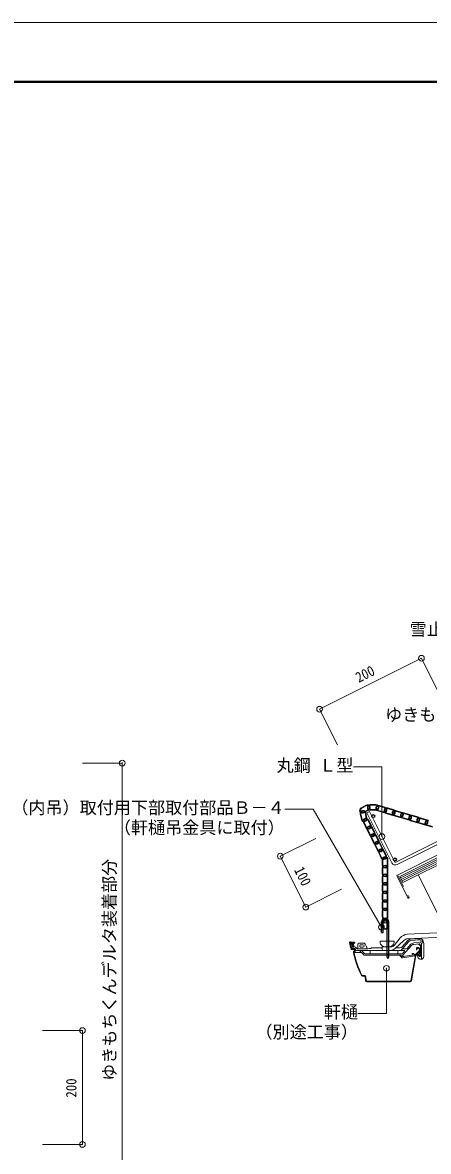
# Model space of a CAD drawing. Units: millimetres on the paper, with parts at other scales. Extents: x -210 to 210, y -148 to 150.
# Drawn here: x 11.8 to 83, y -48.3 to 149.9 of the extents above; entities that cross this region are included whole.
import ezdxf
from ezdxf.enums import TextEntityAlignment as Align

# ---------------------------------------------------------------- set-up
doc = ezdxf.new("R2010")
doc.units = ezdxf.units.MM
doc.header["$PDMODE"] = 32
doc.header["$PDSIZE"] = 1
for name, color, linetype, lineweight in [('0-0', 7, 'Continuous', 18), ('0-2', 5, 'Continuous', 9), ('0-4', 5, 'Continuous', 9), ('0-5', 6, 'Continuous', 9), ('0-7', 5, 'Continuous', 9), ('0-8', 2, 'Continuous', 25), ('0-9', 2, 'Continuous', 25), ('F-0_通り芯', 6, 'Continuous', 9)]:
    doc.layers.add(name, color=color, linetype=linetype, lineweight=lineweight)
doc.styles.add('ＭＳ ゴシック', font='')
doc.styles.get('ＭＳ ゴシック').set_extended_font_data('MS Gothic')

msp = doc.modelspace()

# ---------------------------------------------------------------- linework, layer by layer
at = {"layer": '0-0'}
for p, q in [((79.269, -10.193), (85.786, -9.852)), ((69.247, -11.535), (69.385, -11.535)), ((69.281, -11.751), (69.291, -11.791)), ((69.33, -11.69), (69.907, -11.69)), ((69.339, -11.83), (69.689, -11.83)), ((69.385, -11.585), (69.385, -11.535)), ((69.385, -11.585), (69.731, -11.585)), ((69.714, -11.823), (69.912, -11.708)), ((69.741, -11.565), (69.731, -11.585)), ((69.741, -11.565), (69.751, -11.585)), ((69.751, -11.585), (69.831, -11.585)), ((69.841, -11.565), (69.831, -11.585)), ((69.841, -11.565), (69.851, -11.585)), ((69.841, -11.871), (70.005, -11.776)), ((69.851, -11.585), (69.931, -11.585)), ((69.941, -11.565), (69.931, -11.585)), ((69.941, -11.565), (69.951, -11.585)), ((70.814, -11.729), (71.626, -11.729)), ((74.49, -11.431), (74.501, -11.647)), ((74.54, -11.378), (76.934, -11.378)), ((76.968, -12.156), (78.031, -10.828)), ((76.973, -11.647), (76.984, -11.431)), ((77.161, -12.689), (78.745, -11.233)), ((78.127, -13.009), (79.566, -11.447)), ((78.35, -12.398), (79.369, -11.292)), ((79.32, -10.991), (86.6, -10.61)), ((79.862, -11.052), (81.455, -10.926)), ((79.862, -11.303), (81.475, -11.176)), ((80.41, -11.711), (81.51, -11.624)), ((80.43, -11.96), (81.352, -11.888)), ((81.206, -10.946), (81.206, -11.197)), ((81.455, -10.926), (81.455, -11.177)), ((81.768, -11.787), (81.768, -14.562)), ((82.168, -11.814), (82.168, -14.072)), ((69.338, -11.996), (69.498, -12.691)), ((69.472, -12.388), (69.382, -12.002)), ((69.387, -11.935), (69.591, -11.935)), ((69.431, -11.94), (69.528, -11.94)), ((69.5, -12.835), (69.564, -12.835)), ((69.547, -12.73), (69.862, -12.73)), ((69.564, -12.835), (69.574, -12.855)), ((69.584, -12.835), (69.574, -12.855)), ((69.577, -11.979), (69.65, -12.293)), ((69.584, -12.835), (69.664, -12.835)), ((69.64, -11.974), (69.703, -12.247)), ((69.664, -12.835), (69.674, -12.855)), ((69.684, -12.835), (69.674, -12.855)), ((69.684, -12.835), (69.764, -12.835)), ((69.868, -12.37), (69.747, -12.37)), ((69.763, -12.285), (69.845, -12.266)), ((69.764, -12.62), (69.868, -12.62)), ((69.764, -12.835), (69.774, -12.855)), ((69.784, -12.835), (69.774, -12.855)), ((69.784, -12.835), (69.862, -12.835)), ((69.817, -11.925), (69.882, -12.206)), ((69.859, -13.16), (69.937, -13.115)), ((69.976, -13.213), (69.989, -13.206)), ((70.164, -13.409), (71.244, -13.409)), ((70.355, -13.009), (74.984, -13.009)), ((72.318, -12.759), (70.554, -12.759)), ((70.618, -11.929), (70.618, -12.518)), ((70.912, -13.056), (71.579, -13.764)), ((71.485, -12.029), (71.133, -12.029)), ((71.485, -12.459), (71.144, -12.459)), ((71.449, -13.262), (71.687, -13.514)), ((71.797, -13.859), (78.5, -13.859)), ((71.896, -11.898), (72.138, -12.397)), ((71.905, -13.609), (78.259, -13.609)), ((72.168, -12.609), (72.168, -12.528)), ((72.361, -12.752), (72.668, -12.659)), ((72.868, -12.659), (72.668, -12.659)), ((72.768, -13.009), (72.768, -13.609)), ((74.886, -12.559), (72.968, -12.559)), ((74.886, -12.418), (76.421, -12.418)), ((74.886, -12.418), (74.886, -12.868)), ((75.036, -13.018), (76.315, -13.018)), ((75.194, -12.378), (75.277, -12.378)), ((75.277, -12.384), (76.197, -12.384)), ((75.337, -12.418), (75.277, -12.384)), ((76.197, -12.384), (76.137, -12.418)), ((76.196, -12.378), (76.283, -12.378)), ((76.467, -13.009), (78.715, -13.009)), ((77.983, -12.559), (77.302, -12.559)), ((77.593, -13.009), (77.593, -13.609)), ((78.479, -13.512), (78.788, -13.177)), ((80.57, -13.812), (78.498, -14.109)), ((78.5, -13.859), (80.101, -12.12)), ((78.586, -12.759), (79.042, -12.759)), ((79.262, -12.662), (79.918, -11.951)), ((79.908, -18.357), (80.715, -13.785)), ((80.166, -13.819), (80.137, -13.621)), ((80.303, -13.547), (80.18, -13.565)), ((80.346, -13.561), (80.612, -13.826)), ((80.635, -13.903), (80.624, -13.837)), ((80.756, -13.705), (81.372, -13.089)), ((80.873, -12.886), (80.92, -12.617)), ((80.902, -13.805), (81.194, -13.805)), ((80.914, -12.943), (80.919, -12.944)), ((80.927, -13.683), (81.345, -13.265)), ((80.934, -13.7), (81.383, -13.7)), ((80.976, -12.904), (81.016, -12.681)), ((81.019, -12.535), (81.243, -12.535)), ((81.065, -12.64), (81.221, -12.64)), ((81.204, -13.854), (81.288, -13.998)), ((81.256, -12.654), (81.416, -12.814)), ((81.265, -13.834), (81.365, -13.934)), ((81.315, -12.565), (81.505, -12.755)), ((81.368, -11.992), (81.48, -12.104)), ((81.43, -12.849), (81.43, -12.948)), ((81.43, -13.3), (81.43, -13.652)), ((81.535, -12.827), (81.535, -13.863)), ((81.568, -12.087), (81.568, -13.972)), ((78.264, -14.109), (78.5, -14.109)), ((78.329, -14.309), (78.5, -14.309)), ((78.5, -14.309), (80.594, -13.961)), ((80.013, -18.371), (80.803, -13.887)), ((81.156, -14.262), (81.025, -13.943)), ((81.418, -14.072), (81.468, -14.072)), ((81.618, -14.572), (81.668, -14.572)), ((71.405, -17.535), (71.793, -17.535)), ((71.408, -17.43), (71.797, -17.43)), ((71.892, -17.625), (71.965, -18.356)), ((71.996, -17.61), (72.07, -18.35)), ((72.164, -18.536), (79.816, -18.536)), ((72.17, -18.44), (79.81, -18.44)), ((72.383, -18.536), (79.583, -18.536)), ((72.483, -18.436), (79.483, -18.436))]:
    msp.add_line(p, q, dxfattribs=at)
for centre, radius, start, end in [((69.247, -11.635), 0.1, 89.99998, 190.81805), ((83.882, -8.839), 15, 190.81807, 195.15842), ((69.33, -11.74), 0.05, 89.99998, 193), ((69.339, -11.78), 0.05, 193.00001, 270.00003), ((69.689, -11.78), 0.05, 270.00003, 300), ((69.866, -11.914), 0.05, 120.00003, 193), ((69.907, -11.7), 0.01, 300, 90.00003), ((69.954, -11.687), 0.102, 300, 91.47394), ((70.818, -11.929), 0.2, 89.99998, 180.00002), ((71.626, -12.029), 0.3, 25.82733, 89.99998), ((74.54, -11.428), 0.05, 90.00004, 182.99995), ((74.801, -11.631), 0.3, 183.0005, 196.15207), ((75.473, -11.436), 1, 196.15158, 246.48018), ((76.001, -11.436), 1, 293.51975, 343.84836), ((76.934, -11.428), 0.05, 356.99997, 89.99982), ((76.673, -11.631), 0.3, 343.84787, 356.99942), ((79.358, -11.891), 1.7, 93.00002, 141.31186), ((79.368, -11.91), 0.92, 93.00002, 132.57457), ((79.921, -11.8), 0.75, 94.51386, 137.35319), ((79.897, -11.752), 0.45, 94.51397, 137.35324), ((80.469, -12.459), 0.75, 94.51397, 137.3533), ((81.368, -12.087), 0.2, 0, 94.51397), ((81.493, -11.4), 0.475, 305.38025, 94.51404), ((81.493, -11.4), 0.225, 274.51407, 94.51404), ((81.168, -11.814), 1, 0, 47.65696), ((69.387, -11.985), 0.05, 89.99998, 193), ((69.431, -11.99), 0.05, 89.99998, 193.0919), ((69.5, -12.735), 0.1, 195.15842, 270.00003), ((69.764, -12.32), 0.3, 193.09192, 270.00003), ((69.547, -12.68), 0.05, 193.00001, 270.00003), ((69.528, -11.99), 0.05, 13.09189, 89.99998), ((69.591, -11.985), 0.05, 13, 89.99998), ((69.747, -12.27), 0.1, 193.09192, 270.00003), ((69.752, -12.236), 0.05, 193.00001, 283.00006), ((69.909, -13.246), 0.1, 120.00003, 190.39426), ((84.616, -10.549), 15.053, 190.39427, 207.1902), ((69.834, -12.217), 0.05, 283.00006, 13.00003), ((69.862, -12.985), 0.255, 300, 90.00003), ((69.862, -12.985), 0.15, 300, 90.00003), ((69.868, -12.97), 0.6, 30.93725, 89.99999), ((69.868, -12.97), 0.35, 311.1741, 90.00003), ((70.026, -13.3), 0.1, 120.00003, 190.67976), ((84.616, -10.549), 14.947, 190.67978, 207.17845), ((70.164, -13.309), 0.1, 131.17406, 270), ((70.355, -12.859), 0.15, 192.85938, 270.00003), ((70.468, -12.52), 0.15, 216.86995, 0), ((70.468, -12.518), 0.15, 217.60307, 0), ((70.554, -12.559), 0.2, 210.9373, 270.00003), ((70.803, -13.159), 0.15, 43.2643, 89.99998), ((71.133, -12.244), 0.215, 89.99998, 270), ((71.558, -13.159), 0.15, 89.99998, 223.2643), ((71.485, -12.244), 0.215, 270.00003, 90.00003), ((71.797, -13.559), 0.3, 223.26431, 270.00003), ((71.905, -13.309), 0.3, 223.26431, 270.00003), ((71.868, -12.528), 0.3, 0, 25.82735), ((72.318, -12.609), 0.15, 180.00003, 286.97403), ((72.868, -12.559), 0.1, 270.00003, 0), ((75.036, -12.868), 0.15, 180.00003, 270.00003), ((75.194, -12.078), 0.3, 246.48007, 269.99985), ((76.28, -12.078), 0.3, 270.00006, 293.51987), ((76.315, -11.768), 1.25, 270.00003, 312.57461), ((76.421, -11.718), 0.7, 270.00003, 321.31189), ((77.42, -14.784), 1, 29.99938, 67.66685), ((77.983, -12.059), 0.5, 270.00003, 317.35333), ((78.259, -13.309), 0.3, 270.00031, 317.35352), ((78.586, -12.659), 0.1, 137.35303, 270.0004), ((78.662, -13.922), 0.162, 137.3533, 278.16415), ((78.715, -13.109), 0.1, 317.35333, 90.00003), ((79.042, -12.459), 0.3, 270.00034, 317.35352), ((80.469, -12.459), 0.5, 94.51397, 137.3533), ((80.116, -13.826), 0.05, 278.16418, 8.16415), ((80.187, -13.614), 0.05, 98.16413, 188.16412), ((80.311, -13.596), 0.05, 45.18168, 98.16413), ((80.577, -13.861), 0.05, 10.38871, 98.16413), ((80.862, -13.811), 0.15, 135, 170.00001), ((80.902, -13.905), 0.1, 89.99998, 170.00001), ((80.922, -12.894), 0.05, 170.00001, 260), ((80.927, -12.895), 0.05, 260.00003, 350.00006), ((81.019, -12.635), 0.1, 89.99998, 170.00001), ((80.934, -13.69), 0.01, 135, 270), ((81.065, -12.69), 0.05, 89.99998, 170.00001), ((81.118, -13.905), 0.1, 30.34142, 202.25223), ((81.155, -12.204), 0.3, 45, 94.51397), ((81.194, -13.905), 0.1, 45, 89.99998), ((81.221, -12.69), 0.05, 45, 89.99998), ((81.243, -12.637), 0.102, 45, 89.99998), ((81.38, -13.3), 0.05, 0, 135), ((81.435, -13.863), 0.1, 225, 0), ((81.23, -12.948), 0.2, 315.00003, 0), ((81.383, -13.652), 0.0475, 270.00006, 0), ((81.38, -12.849), 0.05, 0, 45), ((81.268, -12.316), 0.3, 0, 45), ((81.433, -12.827), 0.102, 0, 45), ((78.264, -14.159), 0.05, 89.99998, 216.52896), ((78.329, -14.259), 0.05, 209.99944, 270.00003), ((80.586, -13.912), 0.05, 279.43726, 9.49582), ((81.618, -14.072), 0.5, 202.2523, 270.00003), ((81.418, -13.922), 0.15, 210.34126, 270.00003), ((81.468, -13.972), 0.1, 270.00003, 0), ((81.668, -14.072), 0.5, 270.00003, 0), ((71.405, -17.335), 0.2, 207.1902, 270.00003), ((71.408, -17.33), 0.1, 207.17845, 270.00003), ((71.793, -17.635), 0.1, 5.71084, 89.99998), ((71.797, -17.63), 0.2, 5.71084, 89.99998), ((72.164, -18.336), 0.2, 185.71085, 270), ((72.17, -18.34), 0.1, 185.71085, 270), ((79.81, -18.34), 0.1, 270, 350), ((79.816, -18.336), 0.2, 270, 350)]:
    msp.add_arc(centre, radius, start, end, dxfattribs=at)
at = {"layer": '0-2'}
for p, q in [((77.961, -0.027), (176.628, 49.315)), ((176.762, 49.047), (78.095, -0.295)), ((176.897, 48.779), (78.229, -0.564)), ((177.031, 48.51), (78.363, -0.832)), ((177.165, 48.242), (78.497, -1.1)), ((79.392, -3.784), (77.424, 0.152)), ((77.692, 0.062), (78.623, -1.798)), ((81.181, 0.241), (89.32, -16.037)), ((77.961, -0.027), (78.497, -1.1)), ((79.571, -3.694), (79.392, -3.337))]:
    msp.add_line(p, q, dxfattribs=at)
msp.add_lwpolyline([(85.34, 4.445), (85.474, 4.177), (77.424, 0.152)], dxfattribs=at)
msp.add_arc((79.481, -3.739), 0.1, 206.51461, 26.51601, dxfattribs=at)
at = {"layer": '0-4'}
for points in [[(74.831, 6.967), (74.831, 19.198), (69.831, 19.198)], [(74.735, -8.934), (62.772, 11.787), (57.772, 11.787)], [(75.622, -16.161), (75.622, -24.096), (70.622, -24.096)]]:
    msp.add_lwpolyline(points, dxfattribs=at)
for p in [(74.831, 6.967), (74.735, -8.934), (75.622, -16.161)]:
    msp.add_point(p, dxfattribs=at)
at = {"layer": '0-5'}
for p, q in [((63.875, 29.328), (81.763, 38.272)), ((81.763, 38.272), (84.894, 32.011)), ((63.875, 29.328), (67.005, 23.067)), ((29.25, 19.865), (22.25, 19.865)), ((29.25, 19.865), (29.25, -50.795)), ((56.988, 3.523), (63.249, 6.654)), ((61.46, -5.421), (56.988, 3.523)), ((61.46, -5.421), (67.721, -2.29)), ((22.25, -27.085), (15.25, -27.085)), ((22.25, -47.085), (22.25, -27.085)), ((22.25, -47.085), (15.25, -47.085))]:
    msp.add_line(p, q, dxfattribs=at)
at = {"layer": '0-5', "color": 2}
for p in [(81.763, 38.272), (63.875, 29.328), (29.25, 19.865), (56.988, 3.523), (61.46, -5.421), (22.25, -27.085), (22.25, -47.085)]:
    msp.add_point(p, dxfattribs=at)
at = {"layer": '0-7'}
for p, q in [((71.158, 11.982), (72.02, 12.488)), ((71.218, 11.879), (72.081, 12.384)), ((72.769, 12.573), (73.769, 12.579)), ((72.77, 12.453), (73.77, 12.459)), ((74.36, 12.3), (75.318, 12.014)), ((74.394, 12.415), (75.353, 12.129)), ((75.832, 11.986), (76.79, 11.7)), ((71.221, 9.981), (71.021, 10.961)), ((71.339, 10.005), (71.138, 10.985)), ((71.603, 11.223), (72.465, 11.729)), ((72.526, 11.625), (71.663, 11.119)), ((72.083, 10.157), (71.883, 11.137)), ((72.001, 11.161), (72.201, 10.181)), ((72.775, 11.693), (73.775, 11.699)), ((73.775, 11.579), (72.776, 11.573)), ((75.066, 11.171), (74.108, 11.457)), ((74.143, 11.572), (75.101, 11.286)), ((76.504, 10.742), (75.546, 11.028)), ((75.58, 11.143), (76.538, 10.857)), ((75.797, 11.871), (76.756, 11.585)), ((77.941, 10.313), (76.983, 10.599)), ((77.017, 10.714), (77.975, 10.428)), ((77.235, 11.442), (78.193, 11.156)), ((77.269, 11.557), (78.227, 11.271)), ((79.378, 9.884), (78.42, 10.17)), ((78.455, 10.285), (79.413, 9.999)), ((78.672, 11.013), (79.63, 10.727)), ((78.706, 11.128), (79.665, 10.842)), ((80.109, 10.584), (81.068, 10.298)), ((80.144, 10.699), (81.102, 10.413)), ((81.547, 10.155), (82.505, 9.869)), ((81.581, 10.27), (82.539, 9.984)), ((72.022, 8.56), (71.575, 9.454)), ((72.13, 8.613), (71.683, 9.508)), ((72.693, 7.218), (72.246, 8.113)), ((72.801, 7.272), (72.353, 8.166)), ((72.81, 8.953), (72.362, 9.848)), ((72.47, 9.901), (72.917, 9.007)), ((73.48, 7.612), (73.033, 8.506)), ((73.14, 8.56), (73.588, 7.665)), ((80.816, 9.455), (79.858, 9.741)), ((79.892, 9.856), (80.85, 9.57)), ((82.253, 9.026), (81.295, 9.312)), ((81.329, 9.427), (82.287, 9.141)), ((83.69, 8.597), (82.732, 8.883)), ((82.767, 8.998), (83.725, 8.712)), ((73.364, 5.876), (72.917, 6.771)), ((73.471, 5.93), (73.024, 6.825)), ((74.151, 6.27), (73.704, 7.164)), ((73.811, 7.218), (74.259, 6.324)), ((74.035, 4.535), (73.588, 5.429)), ((74.142, 4.589), (73.695, 5.483)), ((74.706, 3.193), (74.259, 4.088)), ((74.813, 3.247), (74.366, 4.141)), ((74.822, 4.928), (74.375, 5.823)), ((74.482, 5.876), (74.929, 4.982)), ((75.493, 3.587), (75.046, 4.481)), ((75.153, 4.535), (75.6, 3.64)), ((74.885, 1.92), (74.885, 2.92)), ((75.005, 1.92), (75.005, 2.92)), ((75.765, 1.92), (75.765, 2.92)), ((75.885, 2.92), (75.885, 1.92)), ((74.885, 0.42), (74.885, 1.42)), ((75.005, 0.42), (75.005, 1.42)), ((75.765, 0.42), (75.765, 1.42)), ((75.885, 1.42), (75.885, 0.42)), ((74.885, -1.08), (74.885, -0.08)), ((74.885, -2.58), (74.885, -1.58)), ((75.005, -1.08), (75.005, -0.08)), ((75.005, -2.58), (75.005, -1.58)), ((75.765, -1.08), (75.765, -0.08)), ((75.765, -2.58), (75.765, -1.58)), ((75.885, -0.08), (75.885, -1.08)), ((75.885, -1.58), (75.885, -2.58)), ((74.885, -4.08), (74.885, -3.08)), ((75.005, -4.08), (75.005, -3.08)), ((75.765, -4.08), (75.765, -3.08)), ((75.885, -3.08), (75.885, -4.08)), ((74.885, -5.58), (74.885, -4.58)), ((75.005, -5.58), (75.005, -4.58)), ((75.765, -5.58), (75.765, -4.58)), ((75.885, -4.58), (75.885, -5.58)), ((74.885, -7.08), (74.885, -6.08)), ((74.885, -8.859), (74.885, -7.859)), ((75.005, -7.08), (75.005, -6.08)), ((75.005, -8.859), (75.005, -7.859)), ((75.765, -7.08), (75.765, -6.08)), ((75.765, -8.859), (75.765, -7.859)), ((75.885, -6.08), (75.885, -7.08)), ((75.885, -7.859), (75.885, -8.859))]:
    msp.add_line(p, q, dxfattribs=at)
for centre, radius, start, end in [((71.41, 11.551), 0.5, 120.37906, 300.37906), ((72.273, 12.056), 0.5, 300.37906, 120.37906), ((72.273, 12.056), 0.38, 300.37906, 120.37906), ((72.772, 12.073), 0.5, 90.37906, 270.37906), ((72.772, 12.073), 0.38, 90.37906, 270.37906), ((74.251, 11.936), 0.5, 73.37906, 253.37906), ((73.772, 12.079), 0.5, 270.37906, 90.37906), ((73.772, 12.079), 0.38, 270.37906, 90.37906), ((74.251, 11.936), 0.38, 73.37906, 253.37906), ((75.21, 11.65), 0.5, 253.37906, 73.37906), ((75.21, 11.65), 0.38, 253.37906, 73.37906), ((75.689, 11.507), 0.5, 73.37906, 253.37906), ((71.511, 11.061), 0.5, 11.56505, 191.56505), ((71.41, 11.551), 0.38, 120.37906, 300.37906), ((71.511, 11.061), 0.38, 11.56505, 191.56505), ((71.711, 10.081), 0.5, 191.56505, 11.56505), ((71.711, 10.081), 0.38, 191.56505, 11.56505), ((72.022, 9.678), 0.5, 26.56505, 206.56505), ((72.022, 9.678), 0.38, 26.56505, 206.56505), ((75.689, 11.507), 0.38, 73.37906, 253.37906), ((76.647, 11.221), 0.5, 253.37906, 73.37906), ((76.647, 11.221), 0.38, 253.37906, 73.37906), ((77.126, 11.078), 0.5, 73.37906, 253.37906), ((77.126, 11.078), 0.38, 73.37906, 253.37906), ((78.084, 10.792), 0.5, 253.37906, 73.37906), ((78.084, 10.792), 0.38, 253.37906, 73.37906), ((78.563, 10.649), 0.5, 73.37906, 253.37906), ((78.563, 10.649), 0.38, 73.37906, 253.37906), ((79.521, 10.363), 0.5, 253.37906, 73.37906), ((79.521, 10.363), 0.38, 253.37906, 73.37906), ((80.001, 10.22), 0.5, 73.37906, 253.37906), ((80.001, 10.22), 0.38, 73.37906, 253.37906), ((80.959, 9.934), 0.5, 253.37906, 73.37906), ((80.959, 9.934), 0.38, 253.37906, 73.37906), ((81.438, 9.791), 0.5, 73.37906, 253.37906), ((81.438, 9.791), 0.38, 73.37906, 253.37906), ((82.396, 9.505), 0.5, 253.37906, 73.37906), ((72.47, 8.783), 0.5, 206.56505, 26.56505), ((72.47, 8.783), 0.38, 206.56505, 26.56505), ((72.693, 8.336), 0.5, 26.56505, 206.56505), ((72.693, 8.336), 0.38, 26.56505, 206.56505), ((82.396, 9.505), 0.38, 253.37906, 73.37906), ((82.875, 9.362), 0.5, 73.37906, 253.37906), ((82.875, 9.362), 0.38, 73.37906, 253.37906), ((73.14, 7.442), 0.5, 206.56505, 26.56505), ((73.14, 7.442), 0.38, 206.56505, 26.56505), ((73.364, 6.995), 0.5, 26.56505, 206.56505), ((73.364, 6.995), 0.38, 26.56505, 206.56505), ((73.811, 6.1), 0.5, 206.56505, 26.56505), ((73.811, 6.1), 0.38, 206.56505, 26.56505), ((74.035, 5.653), 0.5, 26.56505, 206.56505), ((74.035, 5.653), 0.38, 26.56505, 206.56505), ((74.482, 4.758), 0.5, 206.56505, 26.56505), ((74.482, 4.758), 0.38, 206.56505, 26.56505), ((74.706, 4.311), 0.5, 26.56505, 206.56505), ((74.706, 4.311), 0.38, 26.56505, 206.56505), ((75.153, 3.417), 0.5, 206.56505, 26.56505), ((75.153, 3.417), 0.38, 206.56505, 26.56505), ((75.385, 2.92), 0.5, 0, 180), ((75.385, 2.92), 0.38, 0, 180), ((75.385, 1.92), 0.5, 180, 0), ((75.385, 1.42), 0.5, 0, 180), ((75.385, 0.42), 0.5, 180, 0), ((75.385, -0.08), 0.5, 0, 180), ((75.385, 1.92), 0.38, 180, 0), ((75.385, 1.42), 0.38, 0, 180), ((75.385, 0.42), 0.38, 180, 0), ((75.385, -0.08), 0.38, 0, 180), ((75.385, -1.08), 0.5, 180, 0), ((75.385, -1.58), 0.5, 0, 180), ((75.385, -1.08), 0.38, 180, 0), ((75.385, -1.58), 0.38, 0, 180), ((75.385, -2.58), 0.5, 180, 0), ((75.385, -3.08), 0.5, 0, 180), ((75.385, -2.58), 0.38, 180, 0), ((75.385, -3.08), 0.38, 0, 180), ((75.385, -4.08), 0.5, 180, 0), ((75.385, -4.58), 0.5, 0, 180), ((75.385, -5.58), 0.5, 180, 0), ((75.385, -6.08), 0.5, 0, 180), ((75.385, -4.08), 0.38, 180, 0), ((75.385, -4.58), 0.38, 0, 180), ((75.385, -5.58), 0.38, 180, 0), ((75.385, -6.08), 0.38, 0, 180), ((75.385, -7.08), 0.5, 180, 0), ((75.385, -7.859), 0.5, 0, 180), ((75.385, -7.08), 0.38, 180, 0), ((75.385, -7.859), 0.38, 0, 180), ((75.385, -8.859), 0.5, 180, 0), ((75.385, -8.859), 0.38, 180, 0)]:
    msp.add_arc(centre, radius, start, end, dxfattribs=at)
at = {"layer": '0-8', "color": 5, "lineweight": 9}
for p, q in [((72.193, 11.126), (72.64, 11.35)), ((76.576, 2.361), (72.193, 11.126)), ((77.023, 2.584), (72.64, 11.35)), ((77.291, 2.495), (95.001, 11.35)), ((77.515, 2.048), (95.224, 10.902))]:
    msp.add_line(p, q, dxfattribs=at)
at = {"layer": '0-8'}
for centre in [(73.311, 10.567), (77.112, 2.964)]:
    msp.add_circle(centre, 0.25, dxfattribs=at)
at = {"layer": '0-8', "color": 5, "lineweight": 9}
for centre, radius, start in [((77.202, 2.674), 0.7, 206.56505), ((77.202, 2.674), 0.2, 206.56505), ((77.224, 2.741), 0.75, 294.58894)]:
    msp.add_arc(centre, radius, start, 296.56505, dxfattribs=at)
at = {"layer": '0-9'}
for p, q in [((74.735, -9.859), (74.735, -8.009)), ((74.735, -9.859), (75.055, -9.859)), ((75.055, -9.859), (75.055, -8.009)), ((75.715, -14.199), (75.715, -8.009)), ((76.035, -14.199), (76.035, -8.009))]:
    msp.add_line(p, q, dxfattribs=at)
msp.add_circle((75.385, -8.009), 0.25, dxfattribs=at)
for centre, radius, start, end in [((75.385, -8.009), 0.65, 0, 180), ((75.385, -8.009), 0.33, 0, 180), ((75.875, -14.199), 0.16, 180, 0)]:
    msp.add_arc(centre, radius, start, end, dxfattribs=at)
at = {"layer": 'F-0_通り芯'}
msp.add_line((210, 149.878), (-210, 149.878), dxfattribs=at)
at = {"layer": 'F-0_通り芯', "color": 3, "lineweight": 40}
msp.add_line((-188, 139.5), (202, 139.5), dxfattribs=at)

# ---------------------------------------------------------------- texts
at = {"layer": '0-4', "color": 7, "style": 'ＭＳ ゴシック'}
for s, p in [('雪止め金具取付用上部取付部品Ａ－３', (79.69, 41.609)), ('ゆきもちくんデルタ', (75.39, 26.61)), ('丸鋼 Ｌ型', (56.331, 17.698)), ('樋受金具（内吊）取付用下部取付部品Ｂ－４', (-2.228, 10.287)), ('（軒樋吊金具に取付）', (27.772, 6.787)), ('軒樋', (64.622, -25.596)), ('（別途工事）', (52.622, -29.096))]:
    msp.add_text(s, height=2.199, dxfattribs=at).set_placement(p, align=Align.BOTTOM_LEFT)
msp.add_text('ゆきもちくんデルタ装着部分', height=2.199, rotation=90, dxfattribs=at).set_placement((28.75, -35.924), align=Align.BOTTOM_LEFT)
at = {"layer": '0-5', "color": 7, "style": 'ＭＳ ゴシック', "width": 0.9}
for s, rotation, p in [('200', 26.565, (71.008, 33.453)), ('100', 296.565, (58.877, 0.862)), ('200', 90, (21.75, -38.86))]:
    msp.add_text(s, height=1.833, rotation=rotation, dxfattribs=at).set_placement(p, align=Align.BOTTOM_LEFT)

doc.saveas('drawing.dxf')
